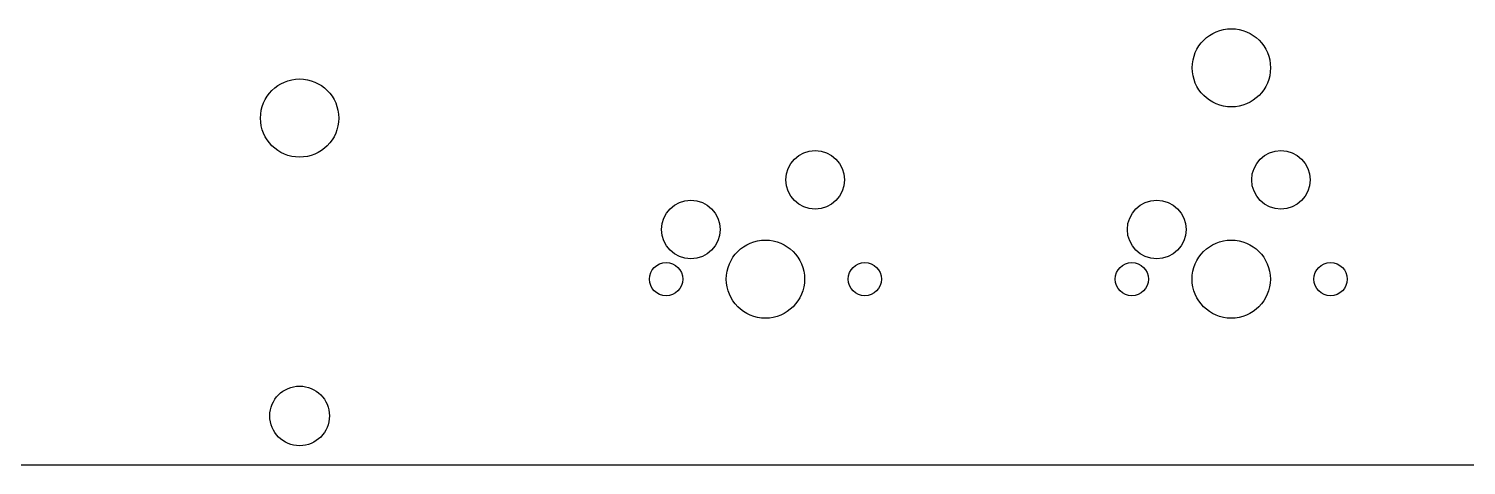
# Model space of a CAD drawing. Header units: millimetres. Extents: x 172 to 597, y 625 to 806.
# Drawn here: x 358.6 to 432.1, y 685.1 to 707.4 of the extents above; entities that cross this region are included whole.
import ezdxf

# ---------------------------------------------------------------- set-up
doc = ezdxf.new("R2010")
doc.units = ezdxf.units.MM
doc.layers.add('符号标注层', color=31, linetype='Continuous', lineweight=25)

msp = doc.modelspace()

# ---------------------------------------------------------------- linework, layer by layer
at = {"color": 7, "linetype": 'Continuous', "lineweight": 25}
msp.add_line((518.605, 685.076), (173.942, 685.076), dxfattribs=at)
for centre, radius in [((420.099, 705.411), 2), ((372.467, 702.841), 2), ((398.821, 699.681), 1.493), ((422.633, 699.681), 1.493), ((392.47, 697.142), 1.5), ((416.283, 697.142), 1.5), ((372.467, 687.601), 1.525)]:
    msp.add_circle(centre, radius, dxfattribs=at)
at = {"layer": '符号标注层'}
for centre, radius in [((396.28, 694.601), 2), ((420.092, 694.601), 2), ((391.2, 694.601), 0.85), ((401.36, 694.601), 0.85), ((415.012, 694.601), 0.85), ((425.172, 694.601), 0.85)]:
    msp.add_circle(centre, radius, dxfattribs=at)

doc.saveas('drawing.dxf')
